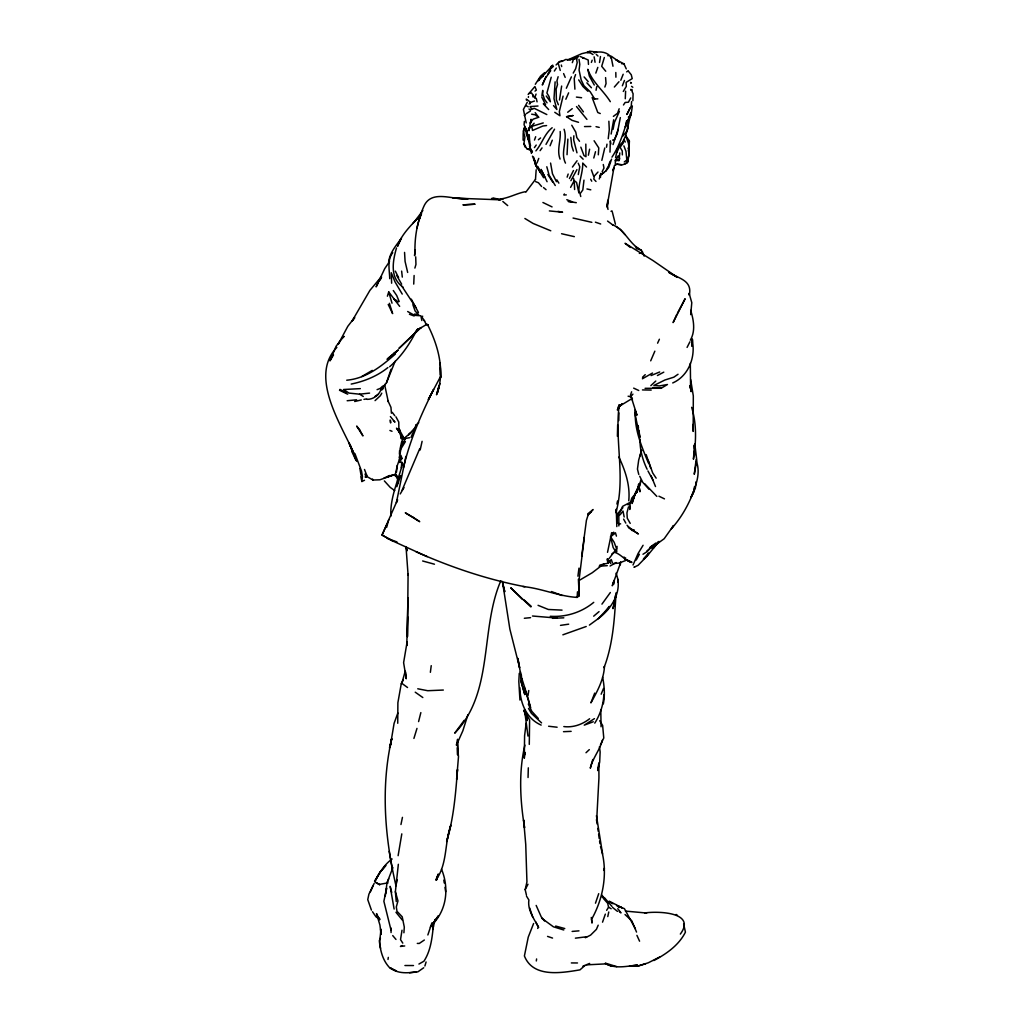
<?xml version="1.0" encoding="UTF-8"?>
<svg xmlns="http://www.w3.org/2000/svg" width="1024" height="1024" viewBox="0 0 1024 1024"><rect width="100%" height="100%" fill="white"/><g stroke="black" fill="none" stroke-linecap="round" stroke-linejoin="round"><path stroke-width="1.5" d="M615.936 512.704C625.613 477.824 614.899 442.598 618.918 407.514M408.09 574.093L407.437 636.646L407.706 616.832M578.381 579.264L579.226 595.699L577.139 597.402C558.656 596.326 541.414 588.262 522.88 586.547M523.11 140.173L523.174 133.504L524.787 127.002M628.749 500.774C630.349 485.504 625.28 470.618 618.867 457.011M407.987 597.786L406.771 645.594L407.014 643.059M618.778 420.582L618.918 412.89M628.314 122.368L628.237 127.962L626.278 132.736M457.83 739.558L457.6 754.854L457.254 747.866M600.499 846.554C608.269 870.912 603.904 897.293 591.578 919.36L592.051 923.059L591.27 917.466M617.395 436.301L617.664 424.909M528.051 777.51L528.32 767.834M632.883 100.646L633.088 93.722L632.294 92.045M609.997 152.128L610.342 140.864L610.854 143.974M631.142 112.64L625.715 135.552L629.389 141.03L628.787 155.763L626.829 159.962L626.931 163.149L621.837 165.03L616.922 164.186L614.285 165.786L607.13 206.054L607.795 200.243L607.475 207.731L606.81 205.811M529.28 744.397L529.613 719.808L523.814 710.426M627.738 157.696L627.584 162.189L624.614 164.032M574.899 89.165L574.221 78.4L575.565 74.586M600.794 709.798L601.075 726.771M413.722 284.096L414.118 275.507M625.28 98.739L625.613 91.187M573.85 135.782L573.658 139.891L576.973 152.806M399.411 454.246L399.603 450.496M519.258 673.357L518.822 681.498L519.936 700.045M567.859 139.11L567.04 154.701M577.139 597.402L577.485 591.795M616.192 510.592L616.282 509.158L616.819 526.592M598.31 154.803L598.771 147.93L594.086 140.749M403.904 932.774L404.301 927.078L402.214 916.8L396.992 911.283L396.314 906.982L397.965 900.89L395.379 891.686L398.349 864.294M535.488 179.469L536.179 169.792M629.99 506.317L629.76 509.478L630.106 503.501L631.834 498.035L634.342 495.04M530.266 103.693L530.355 102.451L528.819 100.89L526.285 99.072L526.426 100.083M572.915 59.648L576.397 58.086L577.19 62.643L575.629 68.762L573.235 73.088M596.736 819.302L598.938 777.933L598.848 762.982L597.683 770.56L599.68 762.061L600.141 751.949L599.45 746.675M524.378 121.357L524.083 124.71L526.643 131.238M551.219 77.235L546.906 93.018L549.018 96.55L550.4 101.76L546.253 96.026M631.629 101.594L631.245 105.984L626.893 114.47L630.067 107.981M627.955 157.939L627.584 162.189L629.158 154.586L628.877 146.458L628.032 148.698M613.568 581.747L613.581 584.32L614.106 580.48L612.275 585.779L620.467 563.136M620.314 564.877L620.57 561.971M624.077 557.018L625.203 559.309L631.539 562.496C624.973 560.512 620.992 554.163 614.541 552.256L616.563 551.731L617.062 546.368M530.688 123.11L531.046 119.27L528.986 130.79L528.653 127.974M620.326 117.594L617.19 133.901L614.31 139.763L612.544 140.109M415.258 249.677L414.566 255.629L415.181 249.83L414.989 252.646C414.515 237.069 417.357 221.197 423.616 206.925C431.117 188.531 453.491 200.461 468.07 198.81L452.954 198.054L499.43 199.795L503.245 198.682L499.162 200.269M401.306 467.661L401.818 462.31L399.296 462.387L401.984 458.419L400.896 455.309M603.84 694.874C603.366 704.819 600.128 714.739 594.765 723.149M588.096 515.098L586.419 520.307L581.645 556.352M555.123 81.856L553.997 98.714L556.851 109.491L553.51 105.6M524.736 754.022L524.301 758.208L524.595 735.68L526.17 723.162M600.474 56.525L599.526 62.49M399.808 455.718L400.998 457.741L399.155 458.035L400.998 448.742L405.363 441.638L401.613 442.022L399.987 449.306M694.387 486.848L694.08 489.715C697.766 480.32 700.109 469.568 695.846 459.955M614.95 598.592L615.245 595.814M692.685 339.814L691.917 346.278L691.712 338.445C696.486 355.366 689.229 375.68 672.717 382.95M618.854 525.939L618.816 513.152L617.011 514.355L617.203 523.021M608.23 138.714L609.28 129.6L608.87 121.242M396.467 472.192L397.248 465.677L399.322 459.738L400.998 457.741M583.987 180.16L582.81 189.965L580.07 193.728L580.749 196.518M696.128 481.677L695.334 488.294L690.701 497.792L694.17 491.2M559.488 99.981L561.651 86.054M618.688 408.653L619.187 404.749M430.374 672.32L431.232 665.664M577.92 576.179L578.982 568.141M385.229 896.307L387.021 882.88L392.896 867.507M524.749 752.486L524.39 755.2L524.8 752.307M396.25 901.491L395.379 891.686M613.696 119.782L611.136 134.029M536.32 960.973L536.602 958.95M632.346 105.958L631.002 115.226L626.688 122.432L625.382 127.142L626.56 120.934M385.933 892.851L386.624 888.154L383.872 901.286L391.091 930.419M388.006 959.45L388.314 957.389M524.928 146.97L523.93 143.616L524.915 137.075L523.264 131.046L524.646 127.04M528.026 695.475L528.755 690.534M401.805 833.869L398.118 855.693M603.341 703.872C605.12 695.027 604.314 685.888 602.624 677.082M541.914 95.782L542.733 90.381L542.694 94.093L544.525 99.341L547.059 102.861M584.333 537.229L578.944 581.056L579.226 595.699L576.486 596.979M690.688 314.624L691.789 302.682L689.139 293.299L689.306 295.245C692.57 280.115 678.682 278.63 668.89 272.397L677.389 277.389L653.043 260.595L625.062 243.302L630.31 247.45M402.01 930.227L400.525 939.622L402.79 943.13M606.49 147.238L606.989 144.141M415.949 426.163L416.166 424.845L418.726 422.72M535.309 84.275L540.557 76.186L544.704 72.602M397.862 712.947L394.086 723.366L390.387 745.574L391.706 738.79C380.646 787.021 384.819 837.901 395.981 885.76L397.043 879.821M588.467 64.41L588.198 60.006L580.288 56.525M602.381 740.16C599.898 750.003 592.653 758.144 590.298 768.192L592.768 759.514M607.526 552.32L611.635 532.646M401.229 683.917L397.888 702.707L397.734 723.277M457.485 739.341L456.41 745.203L462.861 730.752L467.917 714.701M528.346 97.344L528.499 96.563M601.83 160.371L604.749 148.019M596.058 90.291L596.762 86.618M614.669 600.026L613.018 608.666L616.192 594.176M615.59 157.837L617.293 149.005M578.278 174.554L579.789 166.771L578.214 163.213M638.618 484.211L639.962 491.597L638.618 484.211L636.992 492.365L638.656 486.451L635.174 493.824L639.411 484.762M613.03 129.395L614.438 122.419L619.405 111.411M616.909 504.051L617.536 501.018M400.96 824.525L402.445 817.37M588.378 155.213L589.619 149.21M397.811 483.277L397.389 476.237L395.418 474.368L386.816 477.005L392.87 474.944L396.045 475.878L395.418 474.368L397.248 465.677M403.494 467.776C409.715 440.525 421.146 414.464 433.587 389.504L428.314 399.539L440.538 376.576M405.888 456.397L396.416 502.515L397.581 499.712L382.029 535.053L392.461 540.851L427.162 556.659M407.13 641.779L403.61 662.669L406.246 678.758L405.632 672.038M563.085 96.115L559.334 111.488L559.936 115.725L554.778 112.307M607.77 916.582L608.768 911.987M420.173 449.971L422.106 441.318M396.493 247.962C392.678 261.235 389.632 277.888 402.957 287.066M420.851 712.614L418.586 721.6M526.426 895.04L525.184 889.651L526.938 881.933L525.734 844.403L523.61 819.917L524.582 827.763C520.102 800.589 518.566 772.019 524.89 745.101M640.717 480.397L639.155 487.194L641.395 479.974M612.979 66.24L611.2 57.242M405.184 671.258L401.933 682.995M391.706 738.79L389.491 747.878M438.054 874.432L436.71 879.898L438.17 874.394M388.608 262.464C389.568 252.826 396.045 245.658 401.434 238.182L397.53 246.336C401.229 234.778 410.266 226.317 418.214 217.562L412.723 223.539M623.181 74.253L620.8 80.269M604.326 57.523L601.702 66.317L605.747 71.232M500.813 580.787C479.757 629.709 494.17 692.275 454.707 733.171L464.179 720.358M416.947 228.006L419.917 216.768M593.792 158.016L595.507 151.718M386.598 527.475L388.736 519.693M618.176 129.242L613.056 144.563M431.872 922.906L427.853 934.976M401.613 442.022L403.52 437.389L399.13 429.338L401.472 438.938L399.642 429.453M626.688 122.432C622.925 134.4 618.995 146.624 611.981 157.146M438.182 874.278L435.827 880.141C447.654 864.064 444.403 843.213 450.803 825.216L446.643 841.51C453.709 818.163 455.642 793.741 457.523 769.498L456.627 779.315L458.483 756.749L457.306 743.296M558.131 76.723L556.954 80.845L557.517 84.608L556.134 89.037L556.378 99.891L558.4 104.781M640.013 456.064L641.613 450.496M599.27 178.982L600.909 173.338M641.523 450.291L638.694 460.058L637.453 469.082L638.784 474.47M414.886 268.083L415.949 264.448L415.693 256.806M615.386 164.659L615.322 160.243L618.982 160.55L619.802 152.922M420.723 214.438L418.97 220.365L421.594 213.581M424.896 966.003L426.086 961.984M439.962 383.565L436.531 394.79L438.989 385.907L437.581 392.474C444.851 369.126 438.029 345.37 427.482 324.429L428.186 325.466L427.379 324.966M413.914 738.432L416.986 728.397M387.392 296.205L388.723 291.93L399.667 306.342M395.418 474.368L379.84 479.808L373.018 480.026L366.771 476.48L365.069 476.966L366.157 476.966L366.694 475.238L364.506 469.466M629.018 148.365L628.429 143.347L625.715 135.552L620.186 147.482L622.272 150.976L622.349 154.88M625.203 559.309L625.638 557.914M402.035 465.651C397.478 482.189 389.901 498.752 390.874 516.198M567.142 177.152L568.166 174.042M381.171 389.683L386.496 382.733L391.04 369.28M611.558 159.168L608.768 167.373L605.926 170.944L600.384 175.142L600.563 177.28M595.469 903.194L598.72 893.658M604.864 87.04L606.054 83.558L605.581 77.606M630.413 395.328L631.616 391.808M533.606 923.494L528.256 937.114L524.403 955.955C533.056 978.035 561.536 972.902 579.968 969.869L584.832 965.606M396.826 486.758L400.666 475.546M603.635 870.4L604.442 868.045M633.024 565.018L638.106 553.459L643.085 545.28M602.534 922.176L605.338 914.125M566.336 88.23L571.392 76.864M595.827 73.088L597.824 67.392M619.162 108.762L617.587 113.242L613.376 116.378M411.098 437.197L416.166 424.845M386.496 382.733L395.123 361.28M591.373 62.426L592.166 60.198M594.701 693.12L590.925 702.886C597.21 691.443 603.725 679.898 604.467 666.496L604.019 667.699C613.146 643.891 614.554 618.048 616.051 592.832M537.075 101.85L536.256 98.381L534.746 97.754L536.077 94.067M534.49 140.058L535.68 136.73M572.314 62.656L573.043 60.646M440.998 376.013L439.987 378.803L441.101 376.474M648.23 553.19L647.219 555.942L638.118 565.299L633.997 567.283L634.675 566.835M559.168 62.426L559.488 61.568L562.202 61.35L565.658 59.482L570.432 59.789L578.662 56.627M690.342 340.186C695.693 330.867 693.632 320.064 690.688 310.349M570.611 187.354L574.208 180.672L573.53 178.419M629.222 116.864L630.656 113.062M536.998 163.021L538.765 158.413M608.73 164.941L610.15 161.28M619.405 404.851L617.37 410.035L620.032 405.235L618.534 407.373L622.144 403.891L618.24 406.95L632.41 398.323M622.374 85.773L624.461 80.461M550.067 145.779L552.294 140.198M550.093 69.235L551.27 66.291L552.781 65.203L538.317 80.781L540.096 77.978L543.194 75.661L540.096 77.978M617.843 156.058L615.795 161.126L615.322 160.243M691.853 495.565L694.272 489.6C689.139 503.846 681.562 517.53 671.373 528.742L673.562 525.542L664.179 538.726L651.546 547.904L658.829 541.709L653.414 547.942L658.944 541.402M628.493 506.854L626.944 512.87L627.264 518.182L630.208 523.379M601.152 694.195L603.507 688.474M613.811 167.859L612.672 170.56L614.246 167.808M387.021 882.88L388.736 878.81M419.776 448.589L402.125 490.15M598.195 925.184L596.416 929.357L590.592 935.117L585.37 937.728M650.701 360.832L654.848 351.168M565.85 99.238L568.627 92.838M382.426 389.696L383.334 387.61M434.97 919.603L432.858 929.446L433.331 926.08C432.115 938.099 430.707 950.861 423.923 961.216L418.931 964.045M370.432 891.75L372.838 886.285M545.997 76.71L542.31 84.992L545.178 78.566L550.707 70.618M576.934 169.638L570.906 180.672M380.442 938.138L379.315 940.646C380.339 950.746 382.694 960.742 390.118 968.23L396.57 971.123L390.31 967.834C398.106 974.349 408.589 972.877 417.869 971.84L423.718 967.757M676.762 314.458L673.101 322.598L685.133 298.726L677.466 313.152M387.302 523.43L382.029 535.053L392.461 540.851M619.738 512.666L622.579 506.381L631.603 501.581M657.6 343.181L659.392 339.238M616.589 152.973L619.789 146.01M569.434 178.547L573.491 170.509M605.926 170.944L608.256 166.157M600.422 744.896L603.776 737.984L602.637 725.427L599.718 720.73M547.866 74.381L550.566 68.877L553.446 66.368M378.074 282.957L376.128 286.874L384.742 268.621L389.53 261.568M611.725 554.125L614.592 552.179L616.461 548.493L614.208 542.387L610.496 536.55L613.146 547.494L614.63 549.978M602.138 171.712L603.981 168.077L603.277 164.518M687.078 347.405L689.92 341.798M546.01 144.358L554.534 129.203M367.258 399.373C373.875 399.258 379.469 394.816 381.35 388.531M525.184 889.651L527.987 884.275M630.746 97.933L628.403 102.234L625.152 102.451L623.475 104.973M610.982 537.229L613.709 532.224L611.725 534.899M636.237 560.038L639.411 554.202M636.493 491.725L633.664 496.858L632.09 503.526L635.558 492.928L638.554 487.846M401.203 683.661L403.379 679.757M374.694 881.728C379.226 873.28 384.102 864.614 392.128 858.995M374.797 881.574L379.981 872.307L385.69 865.638L379.981 872.307L374.566 881.229M381.773 393.178L380.339 395.725L375.066 400.627M634.176 497.408L631.642 501.862L638.656 486.515M599.859 565.069L608.064 563.123L611.264 559.526L612.467 562.931M382.131 387.61L380.941 389.683L384.077 386.035M623.296 91.456L626.304 86.362L626.099 82.381L632.218 78.605L631.258 74.752L628.326 71.13M340.339 340.621L338.125 344.371L347.814 326.31L354.496 317.658M400.23 493.939L404.019 487.578M564.39 193.971L563.789 194.97L566.298 194.88M606.643 910.349L608.563 907.187L607.693 903.309L603.2 898.214M378.714 281.651L381.594 277.056L377.715 282.24L380.902 278.694M392.742 252.698C386.842 260.045 389.581 270.042 389.722 278.643M589.402 625.101L598.374 618.534L609.357 606.989M554.33 71.066L556.339 68.058M374.144 883.443L368.909 894.182L367.744 899.61L371.43 910.118M610.342 592.525L601.946 604.134M649.28 552.934L643.405 559.194L647.245 554.893L647.219 555.942L658.778 541.734M414.707 221.376L422.835 210.522M534.413 147.61L536.218 145.05M680.333 934.08C696.845 911.731 657.254 911.091 644.685 912.96L646.669 913.037L625.446 911.104M333.517 354.918L329.971 360.883L336.09 346.24L343.539 336.717M430.349 927.155L438.387 915.878L431.629 925.21C446.784 910.605 449.37 888.218 441.523 869.197M540.083 150.656L542.042 147.917M528.141 94.438L534.912 86.541L536.358 90.086L535.014 91.11M572.442 167.053L577.062 160.755M609.267 558.362L614.016 552.038M609.293 606.4L605.005 611.968L607.68 609.613M537.664 928.435L538.534 927.309C534.093 918.861 527.398 910.067 528.883 899.994L526.49 896.102M529.152 103.987L530.355 102.451L534.464 101.043M527.296 102.195L523.418 109.414L526.208 122.893M354.701 317.798L351.91 321.331L369.92 290.368L380.877 277.312M621.261 145.536L623.219 143.066L624 139.789L625.28 142.042M622.925 507.635L617.011 514.355L618.522 515.507L620.262 514.624L622.989 511.04L624.166 516.992M530.061 123.008L533.184 119.142L538.65 117.274L535.181 112.653M622.81 136.102L626.202 131.93M627.098 121.114L628.685 119.232L628.531 116.659M619.174 145.984L621.542 143.194M529.318 128.512L534.157 123.238M614.349 87.027L618.982 81.728M632.922 394.138L630.592 396.787L628.109 396.211M628.109 504.922L630.592 502.17M389.645 366.733C400.832 356.992 409.382 344.704 416.038 331.43L415.117 332.89L417.741 328.986L414.682 333.235L398.95 348.429L421.133 327.514L417.382 329.946L426.829 324.288L428.186 325.466M597.99 172.045L594.33 176.026L593.818 179.085L596.006 181.466M552.154 127.744C544.486 133.862 541.965 143.718 535.885 150.886M646.618 551.322L651.43 547.034L646.976 551.757L642.995 554.24M556.058 64.96L559.027 61.978L562.637 60.723M655.757 543.066L650.086 547.392L652.429 545.485M535.488 179.379L525.811 192.192M382.694 386.074L380.288 388.39L377.075 389.658M642.509 377.267L645.235 374.669M613.325 534.797L615.45 532.774L616.422 536.115M586.01 752.73L589.312 749.619M598.067 618.816C611.827 608.627 623.258 590.528 615.987 573.235M416.051 426.65L408.602 434.739L410.778 432.845L405.466 437.171M650.842 385.626L655.782 381.056M524.288 115.558L525.171 114.739M343.795 336.576L341.709 338.483L344.077 336.422M360.806 476.48L361.869 481.498L362.432 476.595L361.523 471.13L354.918 453.619M336.858 347.405C308.826 376.371 341.158 424.397 353.958 453.504L349.056 443.021L356.698 461.325M387.904 367.552C377.51 376.026 364.339 381.402 351.206 384.064M422.682 316.198L421.824 316.941L424.678 321.152M395.469 353.958C381.299 366.374 366.234 378.458 346.726 380.211M388.301 358.144L398.374 349.926L393.818 353.408M589.67 512.806L593.05 509.517L588.173 514.752L591.398 511.334L587.75 513.779M593.677 616.179L599.04 611.622M546.816 114.56L534.31 108.339L530.291 109.862L528.973 109.03M386.995 359.258L396.877 351.053M538.394 139.738L540.57 137.946M526.17 113.728L530.317 111.091M624.294 161.958L626.829 159.962L625.984 151.347L623.898 145.907M567.693 112.243L572.237 108.685M603.789 563.904L592.23 572.749L579.52 580.224M600.384 175.142L604.134 172.403M593.741 602.355C581.517 612.454 566.029 617.267 550.285 616.294M678.042 374.259L673.856 377.178L664.909 380.006L653.914 385.446L659.405 385.946L667.456 384.512L661.133 388.288L645.082 388.326M626.675 71.872L628.006 70.938M424.346 940.006L419.264 943.462L417.293 943.398M589.619 718.758C582.298 724.506 573.184 727.744 563.827 726.579M594.445 718.643L584.256 725.146L593.293 721.779M375.168 396.275L378.47 394.189M372.262 370.406L361.69 376.576M652.506 373.03L642.406 378.79M567.45 60.045L581.811 53.658L587.059 52.416L589.773 52.531L592.998 54.554M616.243 562.547L610.074 566.016M544.947 176.909L543.565 177.677L538.842 169.856M611.034 211.315L611.968 210.829M657.421 375.526L663.782 372.16M653.862 960.525C666.419 953.92 678.925 945.139 685.427 932.147L683.622 923.866M659.61 957.069L648.269 962.79L637.286 966.272L629.517 966.131L637.568 965.082C626.957 966.08 614.976 969.306 605.248 963.302M639.347 253.427L642.432 251.891L644.134 256.064M399.322 459.738L401.984 458.419M361.869 481.498L364.493 480.256M531.328 126.49L543.258 122.918M631.437 82.957L630.707 83.302L630.682 82.355M402.496 945.523L400.435 946.458L404.723 945.958M384.038 478.016L389.914 475.469M651.059 375.552L659.725 371.968M582.912 966.182L589.645 963.43M625.562 560.563L618.995 563.085L613.747 563.494M586.214 626.496L562.867 634.816M573.914 58.854L576.666 57.882M610.432 56.525L611.341 56.218L619.302 62.003L615.77 59.558L623.962 63.834L626.253 68.89M637.286 966.272L645.658 963.712M566.579 116.698L572.902 115.558L566.579 116.698L572.019 120.333L578.522 122.304M493.133 198.054L497.741 198.963L491.61 198.502C503.398 201.523 513.907 193.933 524.954 191.782M529.075 93.478L531.443 92.864L534.746 97.754M354.688 401.51L361.28 399.949M614.592 552.179L616.563 551.731M409.613 437.683L403.098 438.912M363.955 399.386L366.643 398.874M379.277 884.403L379.789 884.8L375.693 882.394L379.277 884.403L388.083 882.867M560.499 625.37L568.678 624.179M599.13 566.246L607.283 565.645M546.573 125.555L542.835 126.029L532.531 130.458L531.853 126.771M575.398 938.163L586.918 936.717M409.549 972.749L415.91 971.955M360.333 388.634L343.565 389.517L348.992 393.088L359.539 394.176L369.587 393.101M586.752 964.838L605.824 963.878L611.802 966.323M524.339 618.278L530.56 617.651M347.162 400.742L356.608 399.808M572.134 931.43L578.97 930.854M563.507 731.686L571.149 731.354M552.512 618.317L563.827 617.83M443.328 690.048L427.712 690.714L417.754 688.781M600.256 113.549L597.773 112.499L592.154 97.562L594.688 98.97L597.837 98.867M589.773 52.531L587.072 52.582L589.658 51.2L596.8 52.147L594.022 52.672C599.437 51.315 605.939 51.686 610.022 55.91L610.995 58.099M584.512 126.566L590.81 126.464M404.928 965.517L413.491 965.542M569.408 59.584L570.445 59.597M571.341 962.931L577.498 962.97M607.757 55.68L608.525 55.68M642.47 389.926L651.2 390.08M537.997 106.01L530.048 106.586L531.546 108.8M557.018 618.074L532.467 616.013M562.035 610.125L548.326 609.472L538.061 605.325M621.466 63.654L623.962 63.834M652.864 387.494L661.133 388.288M616.922 164.186L621.299 164.608M549.363 210.918L562.573 212.211L557.965 211.366M548.608 726.246L557.12 727.219M576.41 97.088L581.581 97.728M414.528 314.061L418.56 314.573L415.155 311.078L412.877 304.666M576.294 202.688L568.102 201.382L572.518 201.907L566.797 199.693M591.821 222.323L573.056 218.048M531.674 114.189L535.053 114.778L538.65 117.274M582.643 58.086L584.205 58.381M524.851 586.688C487.347 579.597 450.867 567.232 416.038 551.744M618.726 523.507L620.634 523.917M586.957 188.966L590.797 189.824M561.574 233.728L574.349 236.646M596.032 126.669L599.232 127.411M523.93 143.616L526.694 148.582L529.587 149.338M434.458 564.211L422.643 560.986M630.746 529.114L638.374 533.965L628.25 527.142L630.746 529.114L634.394 530.099M555.674 926.067L564.774 928.55M605.658 963.226L616.768 966.63M563.738 929.984L553.357 926.771L541.773 918.298M532.429 151.258L526.694 148.582M547.558 936.397L552.55 938.074M595.392 222.182L600.678 224M636.224 248.435L641.318 250.227L642.432 251.891M551.475 591.552L562.163 595.52M387.469 538.509L396.941 541.914M409.421 314.253L414.144 315.981M535.667 181.658L538.406 182.72L541.594 186.496M618.65 906.381L624.41 908.659L635.405 928.87M389.914 430.451L392.013 431.283M601.984 896.794L604.544 897.83L611.917 906.381M618.419 906.304L622.08 907.789L609.19 901.158M403.52 437.389L402.368 436.928L405.504 438.592L400.742 446.912L400.998 448.742M550.771 230.784L533.082 223.45L524.89 218.483M526.131 105.805L528.205 106.752M626.726 559.808L631.898 562.176M612.506 224.819C623.949 229.018 628.39 241.754 638.118 248.282M633.664 388.134L638.733 390.49M339.494 390.259L347.686 394.189M618.982 160.55L616.973 159.578L617.446 160.448M542.925 202.496L552.064 206.912M658.944 496.192L664.461 498.867M395.968 300.211L393.933 299.187L398.387 301.914M407.552 687.514L402.074 683.52M609.037 901.606L612.992 903.757M340.006 389.376L346.304 392.858M407.68 311.526L414.438 315.315L420.89 315.789L421.837 320.538M608.563 907.187L611.162 908.749M635.43 246.643L641.318 250.227M359.539 394.176L363.264 396.442M613.03 225.114L607.565 221.069M541.158 725.094C526.413 718.694 520.051 702.963 519.898 687.744M616.64 905.549L619.52 907.494M379.456 919.181L375.974 916.787L372.493 911.718M616.064 226.47L620.531 229.555L624.973 234.598M394.739 490.56L390.272 487.437L384.358 480.922M415.232 692.186L422.822 697.536M625.024 914.534L631.821 920.858L636.531 932.07M617.498 911.398L612.582 907.456M631.565 86.349L632.819 87.27M676.198 914.458L677.427 915.379M393.434 420.864L394.97 422.093L390.374 416.576M541.555 722.88L531.418 713.37L528.499 708.39M543.488 187.546L546.048 189.683M619.302 911.488L620.979 912.883L617.754 908.698M502.835 201.485L507.699 205.594M656.858 496.397L644.634 483.699M530.893 606.95L510.746 587.789L522.496 599.437M523.942 599.821L531.085 606.182M587.917 91.29L582.899 86.477L578.688 79.885M424.205 320.474L426.394 324.762M596.262 54.362L597.965 56.026M379.942 919.04L377.702 916.787L379.584 919.834L376.512 913.626L379.93 925.069L381.082 934.362L380.672 928.934C381.043 935.526 378.394 941.734 380.608 948.275M580.096 156.083L583.142 159.194M627.021 525.235L632.269 530.65M398.208 429.952L396.506 428.173L397.35 429.606M627.955 139.52L629.389 141.03M586.522 167.027L582.746 163.059C582.963 173.069 578.278 182.771 578.918 192.998L576.55 182.413L574.208 180.672L574.618 189.517M586.918 119.398L576.512 106.547M548.659 109.542L543.334 103.846L545.562 104.678L541.786 97.126M586.88 82.854L591.437 87.77M538.24 718.4L531.827 711.347L528.307 704.09M649.037 489.318L642.739 482.304L639.731 476.25M350.067 445.005L352.614 452.134M395.968 912.282L402.458 920.218M584.102 76.941L588.198 81.638M392.717 935.578L395.981 939.443M544.525 920.96L541.21 916.826L536.166 905.421M601.92 895.155L604.787 898.918M392.23 412.326L394.752 415.667M578.573 105.331L583.424 111.872M579.507 141.274L576.832 137.587L575.77 132.109L571.763 125.248M607.795 558.669L610.752 563.533M401.651 284.186L396.736 275.558M610.317 101.67C603.277 90.381 592.307 82.24 587.802 69.286L589.35 76.07L594.278 85.018M552.678 182.042L547.853 174.502M393.293 290.534L396.672 295.45L399.168 301.517M395.93 476.237L397.542 478.592M415.821 307.43L402.022 286.438M395.93 416.794L398.758 422.042L398.95 432.384L397.85 429.542M656.141 478.157L652.685 472.922L648.192 460.262M538.534 927.309L535.77 921.882M594.688 98.97L590.17 91.725L583.974 85.773L581.184 80.013L579.072 70.054L579.789 64.294L579.008 59.328M556.864 179.866L558.861 183.13M547.085 181.709L541.12 169.395M402.227 294.08L395.072 281.958L391.27 272.73L391.629 283.213M537.626 166.362L539.853 170.227M576.397 58.086L576.858 58.906M590.669 179.277L591.744 181.197M558.221 63.334L560.243 70.426M541.389 170.47L544.23 175.616M623.616 519.117L625.805 523.098M647.949 470.938L652.877 479.91M418.458 312.486L411.302 299.136M537.446 168.794L532.493 156.147M556.467 181.67L552.474 173.786L550.579 163.072M395.328 271.13L398.579 277.606M555.264 185.523L549.133 175.27L546.803 166.746M533.658 157.158L536.998 167.68M537.357 166.771L540.16 172.442M388.211 304.461L392.627 313.6L389.376 303.283M387.802 400.525L390.95 407.322L391.424 413.21M529.498 146.458L532.275 152.397M372.57 479.066L373.018 480.026M355.763 459.955L351.667 451.098M636.915 935.36L639.578 941.197M401.818 462.31L402.931 464.755M647.104 469.261C642.586 459.878 639.757 449.536 640.038 439.066M591.36 169.894L593.651 176.166M563.61 73.587L565.184 77.376M651.174 475.904L655.501 486.541M365.005 474.074L366.157 476.966M648.422 463.027C641.702 446.707 634.445 429.875 635.315 411.827M632.474 400.154L631.027 396.429L636.966 415.206L635.123 409.971L635.315 415.373L639.949 437.44L638.886 430.093M528.282 139.085L526.387 134.144L525.914 128.909L526.746 131.328M580.826 147.162L583.987 155.571L585.958 156.698L585.818 144.102M565.478 163.123C560.013 152.32 567.987 140.659 564.07 129.242M405.696 546.586L407.117 550.707L406.067 547.418L408.115 575.36M529.587 907.84L532.659 916.851M524.019 710.694L527.322 720.563L525.389 712.819M646.195 454.643L650.714 468.262M350.093 444.762L352.192 451.174M573.389 151.053L571.75 145.946L570.816 137.357M521.984 678.938L527.885 697.664M524.365 687.475L530.598 707.699L528.269 699.098M384.589 384.461L388.288 401.754M631.962 89.395L632.256 91.571M388.723 291.93L392.013 303.194M612.314 211.917L615.424 224.218M618.918 155.942L619.763 158.938M606.963 559.142L608.064 563.123M531.443 153.382L525.85 128.307M391.731 892.506L390.157 886.336L394.125 909.056M607.654 207.872L608.038 209.408M521.933 680.845L517.824 658.483M561.318 65.05L561.69 66.56M502.246 581.389L504.768 591.731L502.682 583.014L509.862 629.12L519.629 667.75L517.914 658.547M534.374 160.077L535.462 164.608M527.795 135.411L526.707 130.906L528.627 140.326M407.667 272.448L405.082 261.427L404.557 252.416M630.656 89.421L630.861 90.33M691.648 407.334C696.845 424.243 696.154 441.933 693.427 459.2L694.579 444.429L695.142 454.707L694.797 451.674M529.715 142.054L530.573 145.869M625.715 135.552L625.933 136.55M560.077 159.091C556.557 149.939 560.998 140.787 560.179 131.507M526.374 128.602L526.899 131.226M628.314 150.17L629.158 154.586M534.912 161.178L535.795 165.978M389.184 851.366L392.346 869.069M602.586 853.99L596.429 815.68M690.65 379.507L693.312 395.904L693.184 431.424L692.851 424.448M390.118 420.045L390.63 422.963L390.566 420.544M690.086 385.626L691.123 391.68L690.342 385.498M594.125 56.845L595.059 62.259M359.898 468.493L361.037 475.11M694.81 444.045L696.781 460.352L694.272 474.291L695.846 461.926M443.802 880.102L444.262 882.995M444.966 887.322L445.658 891.648M596.442 819.661L597.146 824.026M527.962 736.064L524.493 709.389M599.578 841.088L599.962 843.686M597.837 828.39L598.234 831.283M598.618 834.163L599.194 838.502M520.384 671.642L521.446 680.576M694.08 445.619L694.438 448.653M638.182 425.549L638.502 428.237M401.638 271.104L402.304 277.107M690.266 385.549L690.611 388.685L690.317 363.315M521.344 675.034L522.01 683.853M532.877 94.976L533.005 96.947M529.229 134.656L529.69 141.453M366.694 475.238L366.771 476.48M440.32 367.808L440.538 375.245L440.192 362.765M615.808 72.499L615.91 77.21M617.856 579.277L617.92 582.131M391.014 928.026L391.066 932.57M474.842 204.211L463.194 204.864L474.842 204.211M412.851 517.158L405.299 512.819L419.712 521.677L412.851 517.158M359.514 429.555L356.659 426.074L362.944 435.917L359.514 429.555M524.787 694.515L520.768 680.435L524.787 694.515"/></g></svg>
